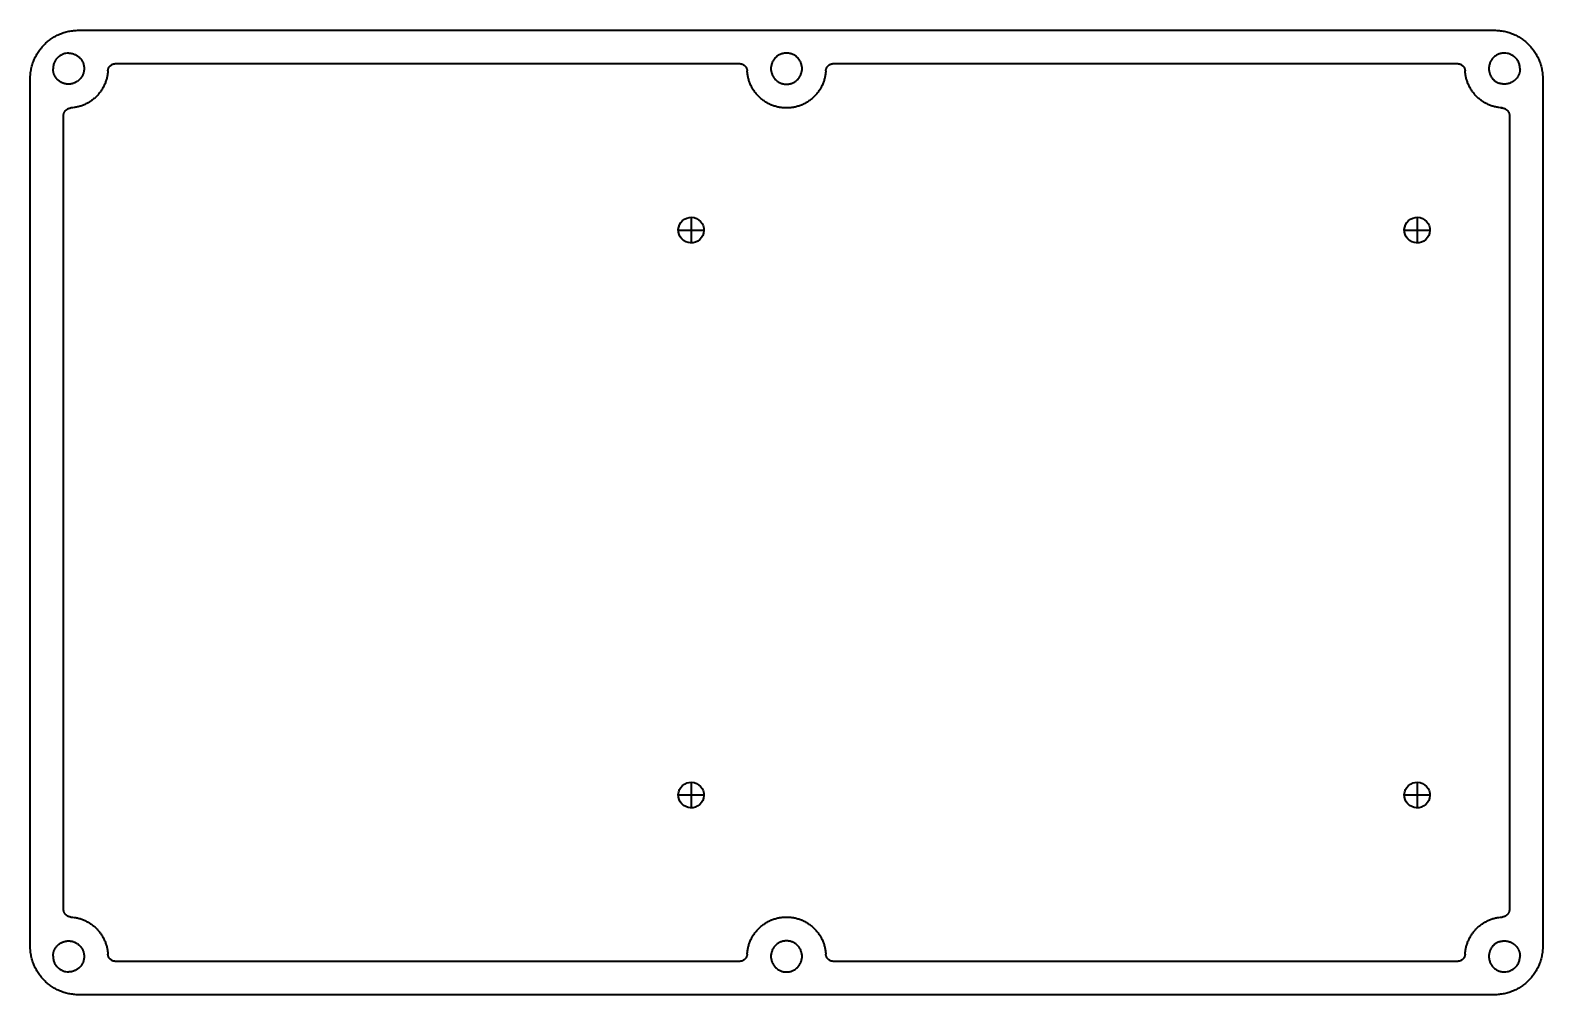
# Model space of a CAD drawing. Header units: millimetres. Extents: x 339 to 526, y -58 to 61.
import ezdxf

# ---------------------------------------------------------------- set-up
doc = ezdxf.new("R2010")
doc.units = ezdxf.units.MM
for name, color, linetype, lineweight, true_color in [('Make2D$Visible$Curvas', 7, 'Continuous', 35, 0x000000), ('Make2D$Visible$CurvasDeSiluetaDeEscena', 7, 'Continuous', 35, 0x000000), ('trazos', 252, 'Continuous', 35, 0x696969)]:
    doc.layers.add(name, color=color, linetype=linetype, lineweight=lineweight, true_color=true_color)

msp = doc.modelspace()

# ---------------------------------------------------------------- linework, layer by layer
at = {"layer": 'Make2D$Visible$Curvas', "color": 254, "true_color": 0xd2d2d4}
for points, weights, knots in [([(338.81, 55.34), (338.81, 57.83), (340.57, 59.58), (342.32, 61.34), (344.81, 61.34)], [0.853553469732, 0.853661045409, 1, 0.853661045409, 0.853553469732], [-9.935588, -9.935588, -9.935588, -4.967794, -4.967794, 0, 0, 0]), ([(520.31, 61.34), (522.8, 61.34), (524.55, 59.58), (526.31, 57.83), (526.31, 55.34)], [0.853553469732, 0.853661045409, 1, 0.853661045409, 0.853553469732], [-9.935588, -9.935588, -9.935588, -4.967794, -4.967794, 0, 0, 0]), ([(343.6, 58.51), (344.87, 58.49), (345.35, 57.31), (345.82, 56.13), (344.92, 55.23), (344.02, 54.33), (342.84, 54.8), (341.66, 55.28), (341.64, 56.55)], [1, 0.834201906918, 1, 0.834201906918, 1, 0.834201906918, 1, 0.834201906918, 1], [-8.997261, -8.997261, -8.997261, -6.747946, -6.747946, -4.49863, -4.49863, -2.249315, -2.249315, 0, 0, 0]), ([(434.49, 56.59), (434.49, 58.51), (432.56, 58.51), (430.63, 58.51), (430.63, 56.59)], [1, 0.707106781187, 1, 0.707106781187, 1], [-6.048864, -6.048864, -6.048864, -3.024432, -3.024432, 0, 0, 0]), ([(430.63, 56.59), (430.63, 54.66), (432.56, 54.66), (434.49, 54.66), (434.49, 56.59)], [1, 0.707106781187, 1, 0.707106781187, 1], [-12.097727, -12.097727, -12.097727, -9.073295, -9.073295, -6.048864, -6.048864, -6.048864]), ([(523.49, 56.55), (523.47, 55.54), (522.63, 54.99), (521.79, 54.43), (520.85, 54.8)], [1, 0.886064668808, 1, 0.886064668808, 1], [-8.997261, -8.997261, -8.997261, -7.141122, -7.141122, -5.284983, -5.284983, -5.284983]), ([(344.81, -58.16), (342.32, -58.16), (340.57, -56.4), (338.81, -54.65), (338.81, -52.16)], [0.853553469732, 0.853661045409, 1, 0.853661045409, 0.853553469732], [-9.935588, -9.935588, -9.935588, -4.967794, -4.967794, 0, 0, 0]), ([(341.64, -53.37), (341.66, -52.1), (342.84, -51.63), (344.02, -51.15), (344.92, -52.05), (345.82, -52.95), (345.35, -54.13), (344.87, -55.31), (343.6, -55.34)], [1, 0.834201906918, 1, 0.834201906918, 1, 0.834201906918, 1, 0.834201906918, 1], [-8.997261, -8.997261, -8.997261, -6.747946, -6.747946, -4.49863, -4.49863, -2.249315, -2.249315, 0, 0, 0]), ([(434.49, -53.41), (434.49, -51.49), (432.56, -51.49), (430.63, -51.49), (430.63, -53.41)], [1, 0.707106781187, 1, 0.707106781187, 1], [-6.048864, -6.048864, -6.048864, -3.024432, -3.024432, 0, 0, 0]), ([(526.31, -52.16), (526.31, -54.65), (524.55, -56.4), (522.8, -58.16), (520.31, -58.16)], [0.853553469732, 0.853661045409, 1, 0.853661045409, 0.853553469732], [-9.935588, -9.935588, -9.935588, -4.967794, -4.967794, 0, 0, 0]), ([(520.85, -51.62), (521.79, -51.25), (522.63, -51.81), (523.47, -52.37), (523.49, -53.37)], [1, 0.886064679106, 1, 0.886064679106, 1], [-3.712278, -3.712278, -3.712278, -1.856139, -1.856139, 0, 0, 0]), ([(430.63, -53.41), (430.63, -55.34), (432.56, -55.34), (434.49, -55.34), (434.49, -53.41)], [1, 0.707106781187, 1, 0.707106781187, 1], [-12.097727, -12.097727, -12.097727, -9.073295, -9.073295, -6.048864, -6.048864, -6.048864])]:
    msp.add_rational_spline(points, weights, degree=2, knots=knots, dxfattribs=at)
for points, degree in [([(344.81, 61.34), (432.56, 61.34), (520.31, 61.34)], 2), ([(341.64, 56.59), (341.64, 56.58), (341.64, 56.56), (341.64, 56.55)], 3), ([(338.81, -52.16), (338.81, 1.59), (338.81, 55.34)], 2), ([(526.31, 55.34), (526.31, 1.59), (526.31, -52.16)], 2), ([(341.64, -53.37), (341.64, -53.39), (341.64, -53.4), (341.64, -53.41)], 3), ([(520.31, -58.16), (432.56, -58.16), (344.81, -58.16)], 2)]:
    msp.add_open_spline(points, degree=degree, dxfattribs=at)
for points, knots in [([(343.6, 58.51), (343.46, 58.51), (343.33, 58.5), (343.05, 58.44), (342.91, 58.4), (342.57, 58.24), (342.38, 58.12), (342.06, 57.8), (341.92, 57.61), (341.76, 57.27), (341.72, 57.14), (341.65, 56.86), (341.64, 56.72), (341.64, 56.59)], [-3.133395, -3.133395, -3.133395, -3.133395, -2.699564, -2.699564, -2.251511, -2.251511, -1.564434, -1.564434, -0.876794, -0.876794, -0.431217, -0.431217, 0, 0, 0, 0]), ([(523.49, 56.55), (523.49, 56.56), (523.49, 56.58), (523.49, 56.59), (523.48, 56.72), (523.47, 56.86), (523.4, 57.14), (523.36, 57.28), (523.2, 57.61), (523.06, 57.8), (522.73, 58.12), (522.55, 58.25), (522.21, 58.4), (522.07, 58.44), (521.79, 58.5), (521.66, 58.51), (521.52, 58.51)], [-0.040516, -0.040516, -0.040516, -0.040516, 0, 0, 0, 0.433752, 0.433752, 0.882111, 0.882111, 1.569516, 1.569516, 2.256777, 2.256777, 2.702049, 2.702049, 3.133395, 3.133395, 3.133395, 3.133395]), ([(420.8, 38.17), (420.38, 38.19), (419.97, 38.04), (419.35, 37.47), (419.17, 37.07), (419.15, 36.65), (419.13, 36.23), (419.28, 35.82), (419.85, 35.2), (420.25, 35.02), (420.67, 35), (421.09, 34.98), (421.5, 35.13), (422.12, 35.7), (422.3, 36.1), (422.32, 36.52), (422.34, 36.94), (422.19, 37.35), (421.62, 37.97), (421.22, 38.15), (420.8, 38.17)], [0, 0, 0, 0, 1.279088, 1.279088, 2.558175, 2.558175, 2.558175, 3.837263, 3.837263, 5.116351, 5.116351, 5.116351, 6.395438, 6.395438, 7.674526, 7.674526, 7.674526, 8.953613, 8.953613, 10.232701, 10.232701, 10.232701, 10.232701]), ([(510.8, 38.17), (510.38, 38.19), (509.97, 38.04), (509.35, 37.47), (509.17, 37.07), (509.15, 36.65), (509.13, 36.23), (509.28, 35.82), (509.85, 35.2), (510.25, 35.02), (510.67, 35), (511.09, 34.98), (511.5, 35.13), (512.12, 35.7), (512.3, 36.1), (512.32, 36.52), (512.34, 36.94), (512.19, 37.35), (511.62, 37.97), (511.22, 38.15), (510.8, 38.17)], [0, 0, 0, 0, 1.279088, 1.279088, 2.558175, 2.558175, 2.558175, 3.837263, 3.837263, 5.116351, 5.116351, 5.116351, 6.395438, 6.395438, 7.674526, 7.674526, 7.674526, 8.953613, 8.953613, 10.232701, 10.232701, 10.232701, 10.232701]), ([(420.8, -31.83), (420.38, -31.81), (419.97, -31.96), (419.35, -32.53), (419.17, -32.93), (419.15, -33.35), (419.13, -33.77), (419.28, -34.18), (419.85, -34.8), (420.25, -34.98), (420.67, -35), (421.09, -35.02), (421.5, -34.87), (422.12, -34.3), (422.3, -33.9), (422.32, -33.48), (422.34, -33.06), (422.19, -32.65), (421.62, -32.03), (421.22, -31.85), (420.8, -31.83)], [0, 0, 0, 0, 1.279088, 1.279088, 2.558175, 2.558175, 2.558175, 3.837263, 3.837263, 5.116351, 5.116351, 5.116351, 6.395438, 6.395438, 7.674526, 7.674526, 7.674526, 8.953613, 8.953613, 10.232701, 10.232701, 10.232701, 10.232701]), ([(341.64, -53.41), (341.64, -53.55), (341.65, -53.68), (341.72, -53.96), (341.76, -54.1), (341.93, -54.44), (342.06, -54.62), (342.39, -54.94), (342.58, -55.07), (342.91, -55.22), (343.05, -55.27), (343.33, -55.32), (343.46, -55.34), (343.6, -55.34)], [-3.133395, -3.133395, -3.133395, -3.133395, -2.699643, -2.699643, -2.251284, -2.251284, -1.56388, -1.56388, -0.876618, -0.876618, -0.431346, -0.431346, 0, 0, 0, 0]), ([(521.52, -55.34), (521.66, -55.34), (521.79, -55.32), (522.07, -55.27), (522.21, -55.22), (522.55, -55.07), (522.74, -54.94), (523.07, -54.62), (523.2, -54.43), (523.36, -54.1), (523.41, -53.96), (523.47, -53.68), (523.48, -53.55), (523.49, -53.41), (523.49, -53.4), (523.49, -53.39), (523.49, -53.37)], [-3.133396, -3.133396, -3.133396, -3.133396, -2.699566, -2.699566, -2.251514, -2.251514, -1.564433, -1.564433, -0.87679, -0.87679, -0.431215, -0.431215, 0, 0, 0, 0.040516, 0.040516, 0.040516, 0.040516])]:
    msp.add_open_spline(points, degree=3, knots=knots, dxfattribs=at)
for points, weights in [([(521.52, 58.51), (519.63, 58.48), (519.63, 56.59)], [1, 0.714053141373, 1]), ([(519.63, 56.59), (519.63, 55.28), (520.85, 54.8)], [1, 0.827080574273, 1]), ([(520.85, -51.62), (519.63, -52.1), (519.63, -53.41)], [1, 0.827080574273, 1]), ([(519.63, -53.41), (519.63, -55.3), (521.52, -55.34)], [1, 0.714053110267, 1])]:
    msp.add_rational_spline(points, weights, degree=2, dxfattribs=at)
at = {"layer": 'Make2D$Visible$Curvas', "color": 254, "lineweight": 35, "true_color": 0xd2d2d4}
for points, weights in [([(348.43, 56.31), (348.18, 51.97), (343.84, 51.72)], [1, 0.746358838702, 1]), ([(521.28, 51.72), (516.94, 51.97), (516.69, 56.31)], [1, 0.746358838703, 1]), ([(343.84, -48.53), (348.18, -48.78), (348.43, -53.13)], [1, 0.746358838703, 1]), ([(516.69, -53.13), (516.94, -48.78), (521.28, -48.53)], [1, 0.746358838702, 1])]:
    msp.add_rational_spline(points, weights, degree=2, dxfattribs=at)
for points, knots in [([(348.43, 56.31), (348.44, 56.35), (348.44, 56.39), (348.45, 56.43), (348.46, 56.47), (348.46, 56.51), (348.48, 56.55), (348.48, 56.57), (348.49, 56.59), (348.5, 56.6), (348.51, 56.64), (348.53, 56.68), (348.55, 56.71), (348.56, 56.73), (348.57, 56.75), (348.58, 56.77), (348.6, 56.8), (348.62, 56.83), (348.65, 56.86), (348.66, 56.88), (348.67, 56.89), (348.69, 56.91), (348.72, 56.94), (348.74, 56.96), (348.78, 56.99), (348.79, 57), (348.81, 57.02), (348.82, 57.03), (348.85, 57.05), (348.89, 57.07), (348.92, 57.09), (348.94, 57.1), (348.96, 57.11), (348.98, 57.12), (349.01, 57.14), (349.05, 57.15), (349.09, 57.16), (349.11, 57.17), (349.13, 57.18), (349.15, 57.18), (349.19, 57.19), (349.22, 57.2), (349.26, 57.2), (349.3, 57.21), (349.34, 57.21), (349.38, 57.21)], [-1.441894, -1.441894, -1.441894, -1.441894, -1.321698, -1.321698, -1.321698, -1.20177, -1.20177, -1.20177, -1.141769, -1.141769, -1.141769, -1.021396, -1.021396, -1.021396, -0.961314, -0.961314, -0.961314, -0.841339, -0.841339, -0.841339, -0.781345, -0.781345, -0.781345, -0.661016, -0.661016, -0.661016, -0.600875, -0.600875, -0.600875, -0.480825, -0.480825, -0.480825, -0.420829, -0.420829, -0.420829, -0.300521, -0.300521, -0.300521, -0.240374, -0.240374, -0.240374, -0.120252, -0.120252, -0.120252, 0, 0, 0, 0]), ([(426.74, 57.21), (426.78, 57.21), (426.82, 57.21), (426.86, 57.2), (426.9, 57.2), (426.94, 57.19), (426.97, 57.18), (426.99, 57.18), (427.01, 57.17), (427.03, 57.16), (427.07, 57.15), (427.11, 57.14), (427.14, 57.12), (427.16, 57.11), (427.18, 57.1), (427.2, 57.09), (427.23, 57.07), (427.27, 57.05), (427.3, 57.03), (427.31, 57.02), (427.33, 57), (427.34, 56.99), (427.38, 56.97), (427.41, 56.94), (427.43, 56.91), (427.45, 56.89), (427.46, 56.88), (427.47, 56.86), (427.5, 56.83), (427.52, 56.8), (427.54, 56.77), (427.55, 56.75), (427.56, 56.73), (427.57, 56.71), (427.59, 56.68), (427.61, 56.64), (427.62, 56.61), (427.63, 56.59), (427.64, 56.57), (427.64, 56.55), (427.66, 56.51), (427.67, 56.47), (427.67, 56.43), (427.68, 56.39), (427.68, 56.35), (427.69, 56.31)], [-1.441894, -1.441894, -1.441894, -1.441894, -1.321698, -1.321698, -1.321698, -1.20177, -1.20177, -1.20177, -1.141769, -1.141769, -1.141769, -1.021396, -1.021396, -1.021396, -0.961314, -0.961314, -0.961314, -0.841339, -0.841339, -0.841339, -0.781345, -0.781345, -0.781345, -0.661016, -0.661016, -0.661016, -0.600875, -0.600875, -0.600875, -0.480825, -0.480825, -0.480825, -0.420829, -0.420829, -0.420829, -0.30052, -0.30052, -0.30052, -0.240374, -0.240374, -0.240374, -0.120252, -0.120252, -0.120252, 0, 0, 0, 0]), ([(437.43, 56.31), (437.44, 56.35), (437.44, 56.39), (437.45, 56.43), (437.46, 56.47), (437.46, 56.51), (437.48, 56.55), (437.48, 56.57), (437.49, 56.59), (437.5, 56.6), (437.51, 56.64), (437.53, 56.68), (437.55, 56.71), (437.56, 56.73), (437.57, 56.75), (437.58, 56.77), (437.6, 56.8), (437.62, 56.83), (437.65, 56.86), (437.66, 56.88), (437.67, 56.89), (437.69, 56.91), (437.72, 56.94), (437.74, 56.96), (437.78, 56.99), (437.79, 57), (437.81, 57.02), (437.82, 57.03), (437.85, 57.05), (437.89, 57.07), (437.92, 57.09), (437.94, 57.1), (437.96, 57.11), (437.98, 57.12), (438.01, 57.14), (438.05, 57.15), (438.09, 57.16), (438.11, 57.17), (438.13, 57.18), (438.15, 57.18), (438.19, 57.19), (438.22, 57.2), (438.26, 57.2), (438.3, 57.21), (438.34, 57.21), (438.38, 57.21)], [-1.441894, -1.441894, -1.441894, -1.441894, -1.321698, -1.321698, -1.321698, -1.20177, -1.20177, -1.20177, -1.141769, -1.141769, -1.141769, -1.021396, -1.021396, -1.021396, -0.961314, -0.961314, -0.961314, -0.841339, -0.841339, -0.841339, -0.781345, -0.781345, -0.781345, -0.661016, -0.661016, -0.661016, -0.600875, -0.600875, -0.600875, -0.480825, -0.480825, -0.480825, -0.420829, -0.420829, -0.420829, -0.300521, -0.300521, -0.300521, -0.240374, -0.240374, -0.240374, -0.120252, -0.120252, -0.120252, 0, 0, 0, 0]), ([(515.74, 57.21), (515.78, 57.21), (515.82, 57.21), (515.86, 57.2), (515.9, 57.2), (515.94, 57.19), (515.97, 57.18), (515.99, 57.18), (516.01, 57.17), (516.03, 57.16), (516.07, 57.15), (516.11, 57.14), (516.14, 57.12), (516.16, 57.11), (516.18, 57.1), (516.2, 57.09), (516.23, 57.07), (516.27, 57.05), (516.3, 57.03), (516.31, 57.02), (516.33, 57), (516.34, 56.99), (516.38, 56.97), (516.41, 56.94), (516.43, 56.91), (516.45, 56.89), (516.46, 56.88), (516.47, 56.86), (516.5, 56.83), (516.52, 56.8), (516.54, 56.77), (516.55, 56.75), (516.56, 56.73), (516.57, 56.71), (516.59, 56.68), (516.61, 56.64), (516.62, 56.61), (516.63, 56.59), (516.64, 56.57), (516.64, 56.55), (516.66, 56.51), (516.67, 56.47), (516.67, 56.43), (516.68, 56.39), (516.68, 56.35), (516.69, 56.31)], [-1.441894, -1.441894, -1.441894, -1.441894, -1.321698, -1.321698, -1.321698, -1.20177, -1.20177, -1.20177, -1.141769, -1.141769, -1.141769, -1.021396, -1.021396, -1.021396, -0.961314, -0.961314, -0.961314, -0.841339, -0.841339, -0.841339, -0.781345, -0.781345, -0.781345, -0.661016, -0.661016, -0.661016, -0.600875, -0.600875, -0.600875, -0.480825, -0.480825, -0.480825, -0.420829, -0.420829, -0.420829, -0.30052, -0.30052, -0.30052, -0.240374, -0.240374, -0.240374, -0.120252, -0.120252, -0.120252, 0, 0, 0, 0]), ([(342.94, 50.77), (342.94, 50.81), (342.94, 50.85), (342.95, 50.89), (342.95, 50.93), (342.96, 50.97), (342.97, 51.01), (342.98, 51.02), (342.98, 51.04), (342.99, 51.06), (343, 51.1), (343.02, 51.14), (343.03, 51.17), (343.04, 51.19), (343.05, 51.21), (343.06, 51.23), (343.08, 51.26), (343.1, 51.3), (343.12, 51.33), (343.14, 51.35), (343.15, 51.36), (343.16, 51.38), (343.19, 51.41), (343.21, 51.44), (343.24, 51.46), (343.26, 51.48), (343.27, 51.49), (343.29, 51.5), (343.32, 51.53), (343.35, 51.55), (343.39, 51.57), (343.4, 51.58), (343.42, 51.59), (343.44, 51.6), (343.47, 51.62), (343.51, 51.64), (343.55, 51.65), (343.57, 51.66), (343.58, 51.67), (343.6, 51.67), (343.64, 51.69), (343.68, 51.7), (343.72, 51.7), (343.76, 51.71), (343.8, 51.72), (343.84, 51.72)], [-1.441894, -1.441894, -1.441894, -1.441894, -1.321698, -1.321698, -1.321698, -1.20177, -1.20177, -1.20177, -1.141769, -1.141769, -1.141769, -1.021396, -1.021396, -1.021396, -0.961314, -0.961314, -0.961314, -0.841339, -0.841339, -0.841339, -0.781345, -0.781345, -0.781345, -0.661016, -0.661016, -0.661016, -0.600875, -0.600875, -0.600875, -0.480825, -0.480825, -0.480825, -0.420829, -0.420829, -0.420829, -0.30052, -0.30052, -0.30052, -0.240374, -0.240374, -0.240374, -0.120252, -0.120252, -0.120252, 0, 0, 0, 0]), ([(521.28, 51.72), (521.32, 51.72), (521.36, 51.71), (521.4, 51.7), (521.44, 51.7), (521.48, 51.69), (521.52, 51.67), (521.54, 51.67), (521.55, 51.66), (521.57, 51.65), (521.61, 51.64), (521.65, 51.62), (521.68, 51.6), (521.7, 51.59), (521.72, 51.58), (521.73, 51.57), (521.77, 51.55), (521.8, 51.53), (521.83, 51.5), (521.85, 51.49), (521.86, 51.48), (521.88, 51.46), (521.91, 51.44), (521.93, 51.41), (521.96, 51.38), (521.97, 51.36), (521.98, 51.35), (522, 51.33), (522.02, 51.3), (522.04, 51.26), (522.06, 51.23), (522.07, 51.21), (522.08, 51.19), (522.09, 51.18), (522.1, 51.14), (522.12, 51.1), (522.13, 51.06), (522.14, 51.04), (522.14, 51.03), (522.15, 51.01), (522.16, 50.97), (522.17, 50.93), (522.17, 50.89), (522.18, 50.85), (522.18, 50.81), (522.18, 50.77)], [-1.441894, -1.441894, -1.441894, -1.441894, -1.321698, -1.321698, -1.321698, -1.20177, -1.20177, -1.20177, -1.141769, -1.141769, -1.141769, -1.021396, -1.021396, -1.021396, -0.961314, -0.961314, -0.961314, -0.841339, -0.841339, -0.841339, -0.781345, -0.781345, -0.781345, -0.661016, -0.661016, -0.661016, -0.600875, -0.600875, -0.600875, -0.480825, -0.480825, -0.480825, -0.420829, -0.420829, -0.420829, -0.300521, -0.300521, -0.300521, -0.240374, -0.240374, -0.240374, -0.120252, -0.120252, -0.120252, 0, 0, 0, 0]), ([(510.8, -31.83), (510.38, -31.81), (509.97, -31.96), (509.35, -32.53), (509.17, -32.93), (509.15, -33.35), (509.13, -33.77), (509.28, -34.18), (509.85, -34.8), (510.25, -34.98), (510.67, -35), (511.09, -35.02), (511.5, -34.87), (512.12, -34.3), (512.3, -33.9), (512.32, -33.48), (512.34, -33.06), (512.19, -32.65), (511.62, -32.03), (511.22, -31.85), (510.8, -31.83)], [0, 0, 0, 0, 1.279088, 1.279088, 2.558175, 2.558175, 2.558175, 3.837263, 3.837263, 5.116351, 5.116351, 5.116351, 6.395438, 6.395438, 7.674526, 7.674526, 7.674526, 8.953613, 8.953613, 10.232701, 10.232701, 10.232701, 10.232701]), ([(343.84, -48.53), (343.8, -48.53), (343.76, -48.53), (343.72, -48.52), (343.68, -48.51), (343.64, -48.5), (343.6, -48.49), (343.58, -48.49), (343.57, -48.48), (343.55, -48.47), (343.51, -48.46), (343.47, -48.44), (343.44, -48.42), (343.42, -48.41), (343.4, -48.4), (343.39, -48.39), (343.35, -48.37), (343.32, -48.35), (343.29, -48.32), (343.27, -48.31), (343.26, -48.29), (343.24, -48.28), (343.21, -48.25), (343.19, -48.22), (343.16, -48.19), (343.15, -48.18), (343.14, -48.16), (343.12, -48.15), (343.1, -48.11), (343.08, -48.08), (343.06, -48.04), (343.05, -48.03), (343.04, -48.01), (343.03, -47.99), (343.02, -47.96), (343, -47.92), (342.99, -47.88), (342.98, -47.86), (342.98, -47.84), (342.97, -47.82), (342.96, -47.78), (342.95, -47.74), (342.95, -47.7), (342.94, -47.66), (342.94, -47.62), (342.94, -47.58)], [-1.441894, -1.441894, -1.441894, -1.441894, -1.321698, -1.321698, -1.321698, -1.20177, -1.20177, -1.20177, -1.141769, -1.141769, -1.141769, -1.021396, -1.021396, -1.021396, -0.961314, -0.961314, -0.961314, -0.841339, -0.841339, -0.841339, -0.781345, -0.781345, -0.781345, -0.661016, -0.661016, -0.661016, -0.600875, -0.600875, -0.600875, -0.480825, -0.480825, -0.480825, -0.420829, -0.420829, -0.420829, -0.300521, -0.300521, -0.300521, -0.240374, -0.240374, -0.240374, -0.120252, -0.120252, -0.120252, 0, 0, 0, 0]), ([(522.18, -47.58), (522.18, -47.62), (522.18, -47.66), (522.17, -47.7), (522.17, -47.74), (522.16, -47.78), (522.15, -47.82), (522.14, -47.84), (522.14, -47.86), (522.13, -47.88), (522.12, -47.92), (522.1, -47.95), (522.09, -47.99), (522.08, -48.01), (522.07, -48.03), (522.06, -48.04), (522.04, -48.08), (522.02, -48.11), (522, -48.15), (521.98, -48.16), (521.97, -48.18), (521.96, -48.19), (521.93, -48.22), (521.91, -48.25), (521.88, -48.28), (521.86, -48.29), (521.85, -48.31), (521.83, -48.32), (521.8, -48.35), (521.77, -48.37), (521.73, -48.39), (521.72, -48.4), (521.7, -48.41), (521.68, -48.42), (521.65, -48.44), (521.61, -48.46), (521.57, -48.47), (521.55, -48.48), (521.54, -48.49), (521.52, -48.49), (521.48, -48.5), (521.44, -48.51), (521.4, -48.52), (521.36, -48.53), (521.32, -48.53), (521.28, -48.53)], [-1.441894, -1.441894, -1.441894, -1.441894, -1.321698, -1.321698, -1.321698, -1.20177, -1.20177, -1.20177, -1.141769, -1.141769, -1.141769, -1.021396, -1.021396, -1.021396, -0.961314, -0.961314, -0.961314, -0.841339, -0.841339, -0.841339, -0.781345, -0.781345, -0.781345, -0.661016, -0.661016, -0.661016, -0.600875, -0.600875, -0.600875, -0.480825, -0.480825, -0.480825, -0.420829, -0.420829, -0.420829, -0.30052, -0.30052, -0.30052, -0.240374, -0.240374, -0.240374, -0.120252, -0.120252, -0.120252, 0, 0, 0, 0]), ([(349.38, -54.03), (349.34, -54.03), (349.3, -54.02), (349.26, -54.02), (349.22, -54.01), (349.19, -54.01), (349.15, -54), (349.13, -53.99), (349.11, -53.99), (349.09, -53.98), (349.05, -53.97), (349.01, -53.95), (348.98, -53.94), (348.96, -53.93), (348.94, -53.92), (348.92, -53.91), (348.89, -53.89), (348.86, -53.87), (348.82, -53.84), (348.81, -53.83), (348.79, -53.82), (348.78, -53.81), (348.74, -53.78), (348.72, -53.75), (348.69, -53.72), (348.67, -53.71), (348.66, -53.69), (348.65, -53.68), (348.62, -53.65), (348.6, -53.62), (348.58, -53.58), (348.57, -53.57), (348.56, -53.55), (348.55, -53.53), (348.53, -53.5), (348.51, -53.46), (348.5, -53.42), (348.49, -53.4), (348.48, -53.38), (348.48, -53.36), (348.46, -53.33), (348.46, -53.29), (348.45, -53.25), (348.44, -53.21), (348.44, -53.17), (348.43, -53.13)], [-1.441894, -1.441894, -1.441894, -1.441894, -1.321698, -1.321698, -1.321698, -1.20177, -1.20177, -1.20177, -1.141769, -1.141769, -1.141769, -1.021396, -1.021396, -1.021396, -0.961314, -0.961314, -0.961314, -0.841339, -0.841339, -0.841339, -0.781345, -0.781345, -0.781345, -0.661016, -0.661016, -0.661016, -0.600875, -0.600875, -0.600875, -0.480825, -0.480825, -0.480825, -0.420829, -0.420829, -0.420829, -0.30052, -0.30052, -0.30052, -0.240374, -0.240374, -0.240374, -0.120252, -0.120252, -0.120252, 0, 0, 0, 0]), ([(427.69, -53.13), (427.68, -53.17), (427.68, -53.21), (427.67, -53.25), (427.67, -53.29), (427.66, -53.33), (427.64, -53.36), (427.64, -53.38), (427.63, -53.4), (427.62, -53.42), (427.61, -53.46), (427.59, -53.49), (427.57, -53.53), (427.56, -53.55), (427.55, -53.56), (427.54, -53.58), (427.52, -53.62), (427.5, -53.65), (427.47, -53.68), (427.46, -53.69), (427.45, -53.71), (427.43, -53.72), (427.41, -53.75), (427.38, -53.78), (427.35, -53.81), (427.33, -53.82), (427.31, -53.83), (427.3, -53.84), (427.27, -53.87), (427.23, -53.89), (427.2, -53.91), (427.18, -53.92), (427.16, -53.93), (427.14, -53.94), (427.11, -53.95), (427.07, -53.97), (427.03, -53.98), (427.01, -53.99), (426.99, -53.99), (426.97, -54), (426.94, -54.01), (426.9, -54.01), (426.86, -54.02), (426.82, -54.02), (426.78, -54.03), (426.74, -54.03)], [-1.441894, -1.441894, -1.441894, -1.441894, -1.321698, -1.321698, -1.321698, -1.20177, -1.20177, -1.20177, -1.141769, -1.141769, -1.141769, -1.021396, -1.021396, -1.021396, -0.961314, -0.961314, -0.961314, -0.841339, -0.841339, -0.841339, -0.781345, -0.781345, -0.781345, -0.661016, -0.661016, -0.661016, -0.600875, -0.600875, -0.600875, -0.480825, -0.480825, -0.480825, -0.420829, -0.420829, -0.420829, -0.300521, -0.300521, -0.300521, -0.240374, -0.240374, -0.240374, -0.120252, -0.120252, -0.120252, 0, 0, 0, 0]), ([(438.38, -54.03), (438.34, -54.03), (438.3, -54.02), (438.26, -54.02), (438.22, -54.01), (438.19, -54.01), (438.15, -54), (438.13, -53.99), (438.11, -53.99), (438.09, -53.98), (438.05, -53.97), (438.01, -53.95), (437.98, -53.94), (437.96, -53.93), (437.94, -53.92), (437.92, -53.91), (437.89, -53.89), (437.86, -53.87), (437.82, -53.84), (437.81, -53.83), (437.79, -53.82), (437.78, -53.81), (437.74, -53.78), (437.72, -53.75), (437.69, -53.72), (437.67, -53.71), (437.66, -53.69), (437.65, -53.68), (437.62, -53.65), (437.6, -53.62), (437.58, -53.58), (437.57, -53.57), (437.56, -53.55), (437.55, -53.53), (437.53, -53.5), (437.51, -53.46), (437.5, -53.42), (437.49, -53.4), (437.48, -53.38), (437.48, -53.36), (437.46, -53.33), (437.46, -53.29), (437.45, -53.25), (437.44, -53.21), (437.44, -53.17), (437.43, -53.13)], [-1.441894, -1.441894, -1.441894, -1.441894, -1.321698, -1.321698, -1.321698, -1.20177, -1.20177, -1.20177, -1.141769, -1.141769, -1.141769, -1.021396, -1.021396, -1.021396, -0.961314, -0.961314, -0.961314, -0.841339, -0.841339, -0.841339, -0.781345, -0.781345, -0.781345, -0.661016, -0.661016, -0.661016, -0.600875, -0.600875, -0.600875, -0.480825, -0.480825, -0.480825, -0.420829, -0.420829, -0.420829, -0.30052, -0.30052, -0.30052, -0.240374, -0.240374, -0.240374, -0.120252, -0.120252, -0.120252, 0, 0, 0, 0]), ([(516.69, -53.13), (516.68, -53.17), (516.68, -53.21), (516.67, -53.25), (516.67, -53.29), (516.66, -53.33), (516.64, -53.36), (516.64, -53.38), (516.63, -53.4), (516.62, -53.42), (516.61, -53.46), (516.59, -53.49), (516.57, -53.53), (516.56, -53.55), (516.55, -53.56), (516.54, -53.58), (516.52, -53.62), (516.5, -53.65), (516.47, -53.68), (516.46, -53.69), (516.45, -53.71), (516.43, -53.72), (516.41, -53.75), (516.38, -53.78), (516.35, -53.81), (516.33, -53.82), (516.31, -53.83), (516.3, -53.84), (516.27, -53.87), (516.23, -53.89), (516.2, -53.91), (516.18, -53.92), (516.16, -53.93), (516.14, -53.94), (516.11, -53.95), (516.07, -53.97), (516.03, -53.98), (516.01, -53.99), (515.99, -53.99), (515.97, -54), (515.94, -54.01), (515.9, -54.01), (515.86, -54.02), (515.82, -54.02), (515.78, -54.03), (515.74, -54.03)], [-1.441894, -1.441894, -1.441894, -1.441894, -1.321698, -1.321698, -1.321698, -1.20177, -1.20177, -1.20177, -1.141769, -1.141769, -1.141769, -1.021396, -1.021396, -1.021396, -0.961314, -0.961314, -0.961314, -0.841339, -0.841339, -0.841339, -0.781345, -0.781345, -0.781345, -0.661016, -0.661016, -0.661016, -0.600875, -0.600875, -0.600875, -0.480825, -0.480825, -0.480825, -0.420829, -0.420829, -0.420829, -0.300521, -0.300521, -0.300521, -0.240374, -0.240374, -0.240374, -0.120252, -0.120252, -0.120252, 0, 0, 0, 0])]:
    msp.add_open_spline(points, degree=3, knots=knots, dxfattribs=at)
for points, degree in [([(349.38, 57.21), (388.06, 57.21), (426.74, 57.21)], 2), ([(438.38, 57.21), (477.06, 57.21), (515.74, 57.21)], 2), ([(523.56, 56.56), (523.54, 56.56), (523.51, 56.56), (523.49, 56.55)], 3), ([(342.94, -47.58), (342.94, 1.59), (342.94, 50.77)], 2), ([(521.28, 51.61), (521.28, 51.67), (521.28, 51.72)], 2), ([(522.18, 50.77), (522.18, 1.59), (522.18, -47.58)], 2), ([(426.74, -54.03), (388.06, -54.03), (349.38, -54.03)], 2), ([(515.74, -54.03), (477.06, -54.03), (438.38, -54.03)], 2), ([(523.49, -53.37), (523.51, -53.38), (523.54, -53.38), (523.56, -53.39)], 3)]:
    msp.add_open_spline(points, degree=degree, dxfattribs=at)
for points in [[(437.43, 56.31), (437.17, 51.71), (432.56, 51.71), (427.95, 51.71), (427.69, 56.31)], [(427.69, -53.13), (427.95, -48.53), (432.56, -48.53), (437.17, -48.53), (437.43, -53.13)]]:
    msp.add_rational_spline(points, [1, 0.727029881156, 1, 0.727029881156, 1], degree=2, knots=[-14.776777, -14.776777, -14.776777, -7.388388, -7.388388, 0, 0, 0], dxfattribs=at)
at = {"layer": 'Make2D$Visible$CurvasDeSiluetaDeEscena', "color": 254, "true_color": 0xd2d2d4}
for points, weights, knots in [([(338.81, 55.34), (338.81, 57.83), (340.57, 59.58), (342.32, 61.34), (344.81, 61.34)], [0.853553469732, 0.853661045409, 1, 0.853661045409, 0.853553469732], [-9.935588, -9.935588, -9.935588, -4.967794, -4.967794, 0, 0, 0]), ([(520.31, 61.34), (522.8, 61.34), (524.55, 59.58), (526.31, 57.83), (526.31, 55.34)], [0.853553469732, 0.853661045409, 1, 0.853661045409, 0.853553469732], [-9.935588, -9.935588, -9.935588, -4.967794, -4.967794, 0, 0, 0]), ([(343.6, 58.51), (344.87, 58.49), (345.35, 57.31), (345.82, 56.13), (344.92, 55.23), (344.02, 54.33), (342.84, 54.8), (341.66, 55.28), (341.64, 56.55)], [1, 0.834201906918, 1, 0.834201906918, 1, 0.834201906918, 1, 0.834201906918, 1], [-8.997261, -8.997261, -8.997261, -6.747946, -6.747946, -4.49863, -4.49863, -2.249315, -2.249315, 0, 0, 0]), ([(434.49, 56.59), (434.49, 58.51), (432.56, 58.51), (430.63, 58.51), (430.63, 56.59)], [1, 0.707106781187, 1, 0.707106781187, 1], [-6.048864, -6.048864, -6.048864, -3.024432, -3.024432, 0, 0, 0]), ([(430.63, 56.59), (430.63, 54.66), (432.56, 54.66), (434.49, 54.66), (434.49, 56.59)], [1, 0.707106781187, 1, 0.707106781187, 1], [-12.097727, -12.097727, -12.097727, -9.073295, -9.073295, -6.048864, -6.048864, -6.048864]), ([(523.49, 56.55), (523.47, 55.54), (522.63, 54.99), (521.79, 54.43), (520.85, 54.8)], [1, 0.886064668808, 1, 0.886064668808, 1], [-8.997261, -8.997261, -8.997261, -7.141122, -7.141122, -5.284983, -5.284983, -5.284983]), ([(344.81, -58.16), (342.32, -58.16), (340.57, -56.4), (338.81, -54.65), (338.81, -52.16)], [0.853553469732, 0.853661045409, 1, 0.853661045409, 0.853553469732], [-9.935588, -9.935588, -9.935588, -4.967794, -4.967794, 0, 0, 0]), ([(341.64, -53.37), (341.66, -52.1), (342.84, -51.63), (344.02, -51.15), (344.92, -52.05), (345.82, -52.95), (345.35, -54.13), (344.87, -55.31), (343.6, -55.34)], [1, 0.834201906918, 1, 0.834201906918, 1, 0.834201906918, 1, 0.834201906918, 1], [-8.997261, -8.997261, -8.997261, -6.747946, -6.747946, -4.49863, -4.49863, -2.249315, -2.249315, 0, 0, 0]), ([(434.49, -53.41), (434.49, -51.49), (432.56, -51.49), (430.63, -51.49), (430.63, -53.41)], [1, 0.707106781187, 1, 0.707106781187, 1], [-6.048864, -6.048864, -6.048864, -3.024432, -3.024432, 0, 0, 0]), ([(526.31, -52.16), (526.31, -54.65), (524.55, -56.4), (522.8, -58.16), (520.31, -58.16)], [0.853553469732, 0.853661045409, 1, 0.853661045409, 0.853553469732], [-9.935588, -9.935588, -9.935588, -4.967794, -4.967794, 0, 0, 0]), ([(520.85, -51.62), (521.79, -51.25), (522.63, -51.81), (523.47, -52.37), (523.49, -53.37)], [1, 0.886064679106, 1, 0.886064679106, 1], [-3.712278, -3.712278, -3.712278, -1.856139, -1.856139, 0, 0, 0]), ([(430.63, -53.41), (430.63, -55.34), (432.56, -55.34), (434.49, -55.34), (434.49, -53.41)], [1, 0.707106781187, 1, 0.707106781187, 1], [-12.097727, -12.097727, -12.097727, -9.073295, -9.073295, -6.048864, -6.048864, -6.048864])]:
    msp.add_rational_spline(points, weights, degree=2, knots=knots, dxfattribs=at)
for points, degree in [([(344.81, 61.34), (432.56, 61.34), (520.31, 61.34)], 2), ([(341.64, 56.59), (341.64, 56.58), (341.64, 56.56), (341.64, 56.55)], 3), ([(338.81, -52.16), (338.81, 1.59), (338.81, 55.34)], 2), ([(526.31, 55.34), (526.31, 1.59), (526.31, -52.16)], 2), ([(341.64, -53.37), (341.64, -53.39), (341.64, -53.4), (341.64, -53.41)], 3), ([(520.31, -58.16), (432.56, -58.16), (344.81, -58.16)], 2)]:
    msp.add_open_spline(points, degree=degree, dxfattribs=at)
for points, knots in [([(343.6, 58.51), (343.46, 58.51), (343.33, 58.5), (343.05, 58.44), (342.91, 58.4), (342.57, 58.24), (342.38, 58.12), (342.06, 57.8), (341.92, 57.61), (341.76, 57.27), (341.72, 57.14), (341.65, 56.86), (341.64, 56.72), (341.64, 56.59)], [-3.133395, -3.133395, -3.133395, -3.133395, -2.699564, -2.699564, -2.251511, -2.251511, -1.564434, -1.564434, -0.876794, -0.876794, -0.431217, -0.431217, 0, 0, 0, 0]), ([(523.49, 56.55), (523.49, 56.56), (523.49, 56.58), (523.49, 56.59), (523.48, 56.72), (523.47, 56.86), (523.4, 57.14), (523.36, 57.28), (523.2, 57.61), (523.06, 57.8), (522.73, 58.12), (522.55, 58.25), (522.21, 58.4), (522.07, 58.44), (521.79, 58.5), (521.66, 58.51), (521.52, 58.51)], [-0.040516, -0.040516, -0.040516, -0.040516, 0, 0, 0, 0.433752, 0.433752, 0.882111, 0.882111, 1.569516, 1.569516, 2.256777, 2.256777, 2.702049, 2.702049, 3.133395, 3.133395, 3.133395, 3.133395]), ([(420.8, 38.17), (420.38, 38.19), (419.97, 38.04), (419.35, 37.47), (419.17, 37.07), (419.15, 36.65), (419.13, 36.23), (419.28, 35.82), (419.85, 35.2), (420.25, 35.02), (420.67, 35), (421.09, 34.98), (421.5, 35.13), (422.12, 35.7), (422.3, 36.1), (422.32, 36.52), (422.34, 36.94), (422.19, 37.35), (421.62, 37.97), (421.22, 38.15), (420.8, 38.17)], [0, 0, 0, 0, 1.279088, 1.279088, 2.558175, 2.558175, 2.558175, 3.837263, 3.837263, 5.116351, 5.116351, 5.116351, 6.395438, 6.395438, 7.674526, 7.674526, 7.674526, 8.953613, 8.953613, 10.232701, 10.232701, 10.232701, 10.232701]), ([(510.8, 38.17), (510.38, 38.19), (509.97, 38.04), (509.35, 37.47), (509.17, 37.07), (509.15, 36.65), (509.13, 36.23), (509.28, 35.82), (509.85, 35.2), (510.25, 35.02), (510.67, 35), (511.09, 34.98), (511.5, 35.13), (512.12, 35.7), (512.3, 36.1), (512.32, 36.52), (512.34, 36.94), (512.19, 37.35), (511.62, 37.97), (511.22, 38.15), (510.8, 38.17)], [0, 0, 0, 0, 1.279088, 1.279088, 2.558175, 2.558175, 2.558175, 3.837263, 3.837263, 5.116351, 5.116351, 5.116351, 6.395438, 6.395438, 7.674526, 7.674526, 7.674526, 8.953613, 8.953613, 10.232701, 10.232701, 10.232701, 10.232701]), ([(420.8, -31.83), (420.38, -31.81), (419.97, -31.96), (419.35, -32.53), (419.17, -32.93), (419.15, -33.35), (419.13, -33.77), (419.28, -34.18), (419.85, -34.8), (420.25, -34.98), (420.67, -35), (421.09, -35.02), (421.5, -34.87), (422.12, -34.3), (422.3, -33.9), (422.32, -33.48), (422.34, -33.06), (422.19, -32.65), (421.62, -32.03), (421.22, -31.85), (420.8, -31.83)], [0, 0, 0, 0, 1.279088, 1.279088, 2.558175, 2.558175, 2.558175, 3.837263, 3.837263, 5.116351, 5.116351, 5.116351, 6.395438, 6.395438, 7.674526, 7.674526, 7.674526, 8.953613, 8.953613, 10.232701, 10.232701, 10.232701, 10.232701]), ([(341.64, -53.41), (341.64, -53.55), (341.65, -53.68), (341.72, -53.96), (341.76, -54.1), (341.93, -54.44), (342.06, -54.62), (342.39, -54.94), (342.58, -55.07), (342.91, -55.22), (343.05, -55.27), (343.33, -55.32), (343.46, -55.34), (343.6, -55.34)], [-3.133395, -3.133395, -3.133395, -3.133395, -2.699643, -2.699643, -2.251284, -2.251284, -1.56388, -1.56388, -0.876618, -0.876618, -0.431346, -0.431346, 0, 0, 0, 0]), ([(521.52, -55.34), (521.66, -55.34), (521.79, -55.32), (522.07, -55.27), (522.21, -55.22), (522.55, -55.07), (522.74, -54.94), (523.07, -54.62), (523.2, -54.43), (523.36, -54.1), (523.41, -53.96), (523.47, -53.68), (523.48, -53.55), (523.49, -53.41), (523.49, -53.4), (523.49, -53.39), (523.49, -53.37)], [-3.133396, -3.133396, -3.133396, -3.133396, -2.699566, -2.699566, -2.251514, -2.251514, -1.564433, -1.564433, -0.87679, -0.87679, -0.431215, -0.431215, 0, 0, 0, 0.040516, 0.040516, 0.040516, 0.040516])]:
    msp.add_open_spline(points, degree=3, knots=knots, dxfattribs=at)
for points, weights in [([(521.52, 58.51), (519.63, 58.48), (519.63, 56.59)], [1, 0.714053141373, 1]), ([(519.63, 56.59), (519.63, 55.28), (520.85, 54.8)], [1, 0.827080574273, 1]), ([(520.85, -51.62), (519.63, -52.1), (519.63, -53.41)], [1, 0.827080574273, 1]), ([(519.63, -53.41), (519.63, -55.3), (521.52, -55.34)], [1, 0.714053110267, 1])]:
    msp.add_rational_spline(points, weights, degree=2, dxfattribs=at)
at = {"layer": 'trazos'}
for points in [[(420.74, 38.17), (420.74, 35)], [(510.74, 38.17), (510.74, 35)], [(419.15, 36.59), (422.32, 36.59)], [(509.15, 36.59), (512.32, 36.59)], [(420.74, -31.83), (420.74, -35)], [(510.74, -31.83), (510.74, -35)], [(419.15, -33.41), (422.32, -33.41)], [(509.15, -33.41), (512.32, -33.41)]]:
    msp.add_lwpolyline(points, dxfattribs=at)

doc.saveas('drawing.dxf')
